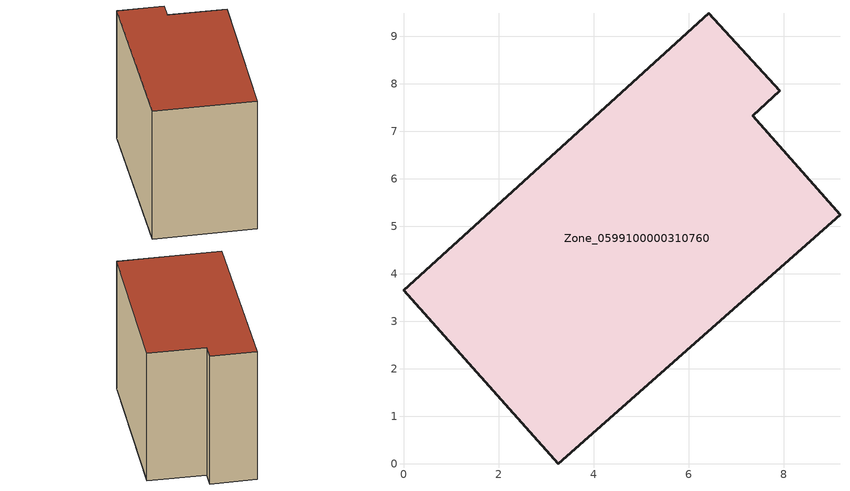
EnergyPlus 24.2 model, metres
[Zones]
Zone_0599100000310760
 floor ground (C_G): 0,3.65 6.43,9.49 7.92,7.85 7.35,7.33 9.19,5.24 3.26,0 z0
 wall outside (C_F): 3.26,0 9.19,5.24 7.35,7.33 7.92,7.85 6.43,9.49 0,3.65 3.26,0 z0:6.97
 roof outside (C_R): 6.43,9.49 0,3.65 3.26,0 9.19,5.24 7.35,7.33 7.92,7.85 z6.97
[BUILDING]
Pand.0599100000310760: North Axis=0; Terrain=City; Loads Convergence Tolerance Value=0.04; Temperature Convergence Tolerance Value=0.4; Solar Distribution=FullExterior; Maximum Number of Warmup Days=25; Minimum Number of Warmup Days=1
[Site:Location]
Rotterdam.The.Hague.AP_ZH_NLD Design_Conditions: Latitude=51.96; Longitude=4.45; Time Zone=1; Elevation=-4.5
[SITE:GROUNDTEMPERATURE:BUILDINGSURFACE]
18, 18, 18, 18, 18, 18, 18, 18, 18, 18, 18, 18
[MATERIAL] Thermal Absorptance=0.9; Solar Absorptance=0.7; Visible Absorptance=0.7
Name | Roughness | Thickness | Conductivity | Density | Specific Heat
G.TI.1946 | MediumSmooth | 0.15 | 1 | 540 | 1210
F.TI.1946 | Rough | 0.3 | 0.857143 | 1920 | 840
R.TI.1946 | MediumRough | 0.2 | 0.1 | 1500 | 1000
[CONSTRUCTION]
C_G: G.TI.1946
C_F: F.TI.1946
C_R: R.TI.1946
[ZONE]
Zone_0599100000310760: Type=1; Multiplier=1; Ceiling Height=Autocalculate; Volume=Autocalculate; Floor Area=autocalculate; Part of Total Floor Area=Yes
[ZONEINFILTRATION:DESIGNFLOWRATE]
Infil_Zone_0599100000310760: Zone or ZoneList or Space or SpaceList=Zone_0599100000310760; Schedule=AlwaysOn; Design Flow Rate Calculation Method=Flow/Area; Flow Rate per Floor Area=0.003; Constant Term Coefficient=1; Temperature Term Coefficient=0; Velocity Term Coefficient=0; Velocity Squared Term Coefficient=0
[HVACTEMPLATE:ZONE:IDEALLOADSAIRSYSTEM]
Zone_0599100000310760: Maximum Heating Supply Air Temperature=50; Minimum Cooling Supply Air Temperature=13; Maximum Heating Supply Air Humidity Ratio=0.0156; Minimum Cooling Supply Air Humidity Ratio=0.0077; Heating Limit=NoLimit; Cooling Limit=NoLimit; Dehumidification Control Type=ConstantSensibleHeatRatio; Cooling Sensible Heat Ratio=0.7; Dehumidification Setpoint=60; Humidification Control Type=None; Humidification Setpoint=30; Outdoor Air Method=None; Outdoor Air Flow Rate per Person=0.00944; Outdoor Air Flow Rate per Zone Floor Area=0; Outdoor Air Flow Rate per Zone=0; Demand Controlled Ventilation Type=None; Outdoor Air Economizer Type=NoEconomizer; Heat Recovery Type=None; Sensible Heat Recovery Effectiveness=0.7; Latent Heat Recovery Effectiveness=0.65
[ZONECONTROL:THERMOSTAT]
ThermostatControl_Zone_0599100000310760: Zone or ZoneList=Zone_0599100000310760; Control Type Schedule=DualSetpointControlType; Control 1=Thermostat_Zone_0599100000310760; Temperature Difference Between Cutout And Setpoint=0
[THERMOSTATSETPOINT:DUALSETPOINT]
Thermostat_Zone_0599100000310760: Heating Setpoint Temperature Schedule=HeatingSetpoint_Zone_0599100000310760; Cooling Setpoint Temperature Schedule=CoolingSetpoint_Zone_0599100000310760
[SCHEDULE:COMPACT]
HeatingSetpoint_Zone_0599100000310760: Through: 12/31, For: AllDays, Until: 24:00, 21
CoolingSetpoint_Zone_0599100000310760: Through: 12/31, For: AllDays, Until: 24:00, 24
DualSetpointControlType: Through: 12/31, For: AllDays, Until: 24:00, 4
AlwaysOn: Through: 12/31, For: AllDays, Until: 24:00, 1
